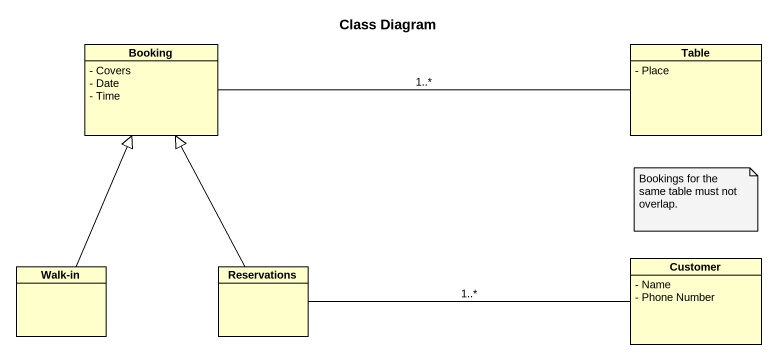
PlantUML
@startuml
title Class Diagram
hide circle
hide empty members
skinparam classAttributeIconSize 0
class Booking {
  - Covers
  - Date
  - Time
}
class Table {
  - Place
}
class "Walk-in" as Walk_in
class Reservations
class Customer {
  - Name
  - Phone Number
}
Booking -right- Table : 1..*
Walk_in -up-|> Booking
Reservations -up-|> Booking
Reservations -right- Customer : 1..*
note as N1
  Bookings for the same table must not overlap.
end note
@enduml
